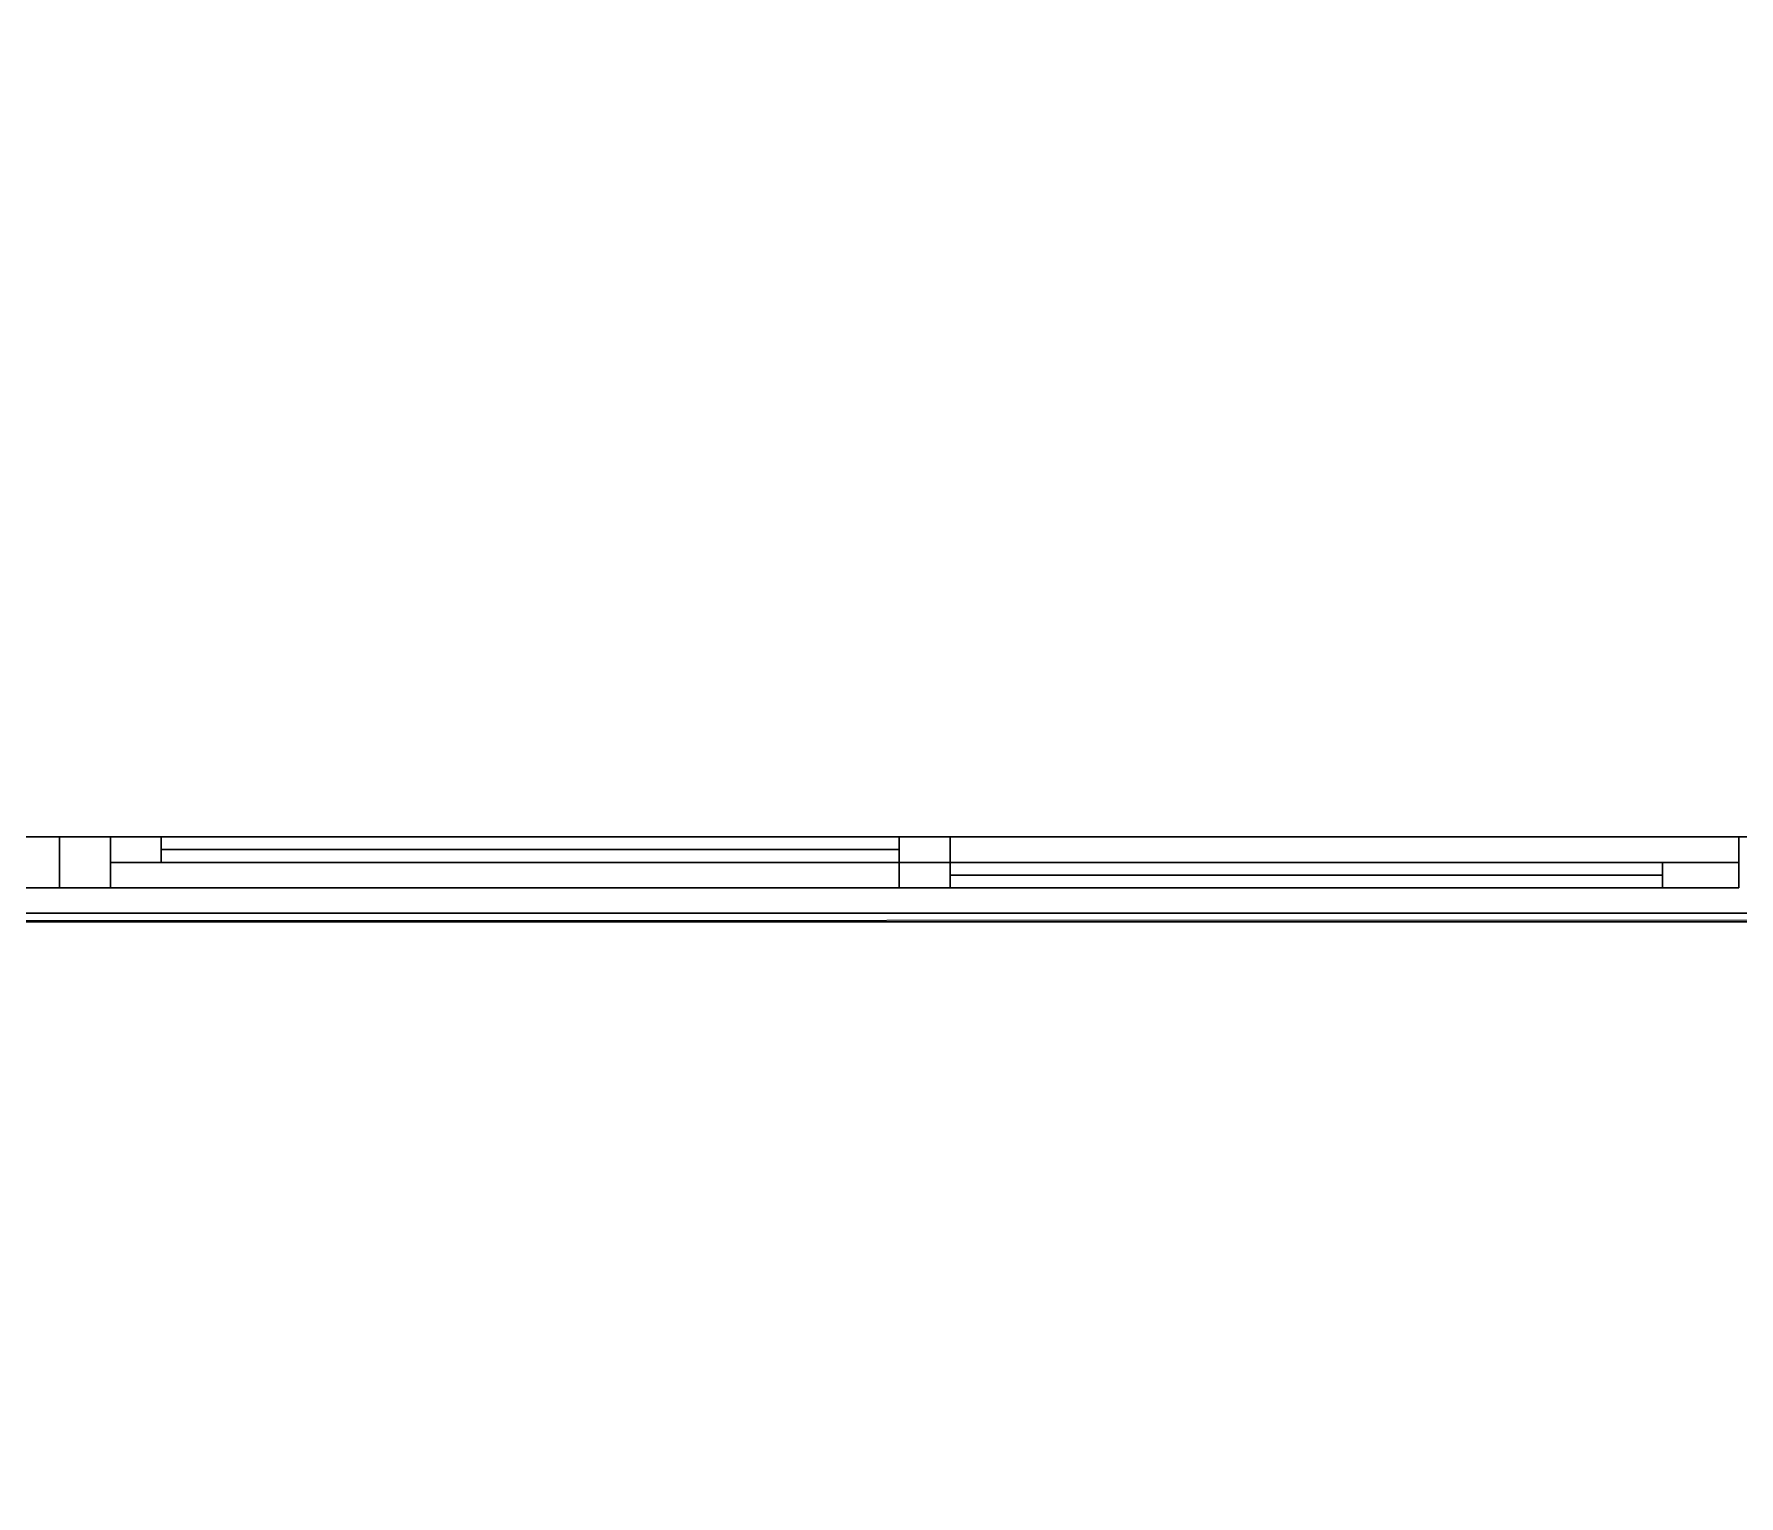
# Model space of a CAD drawing. Header units: metres. Extents: x 0 to 34.6, y -10.7 to 20.6.
# Drawn here: x 5.97 to 7.98, y 1.723 to 3.446 of the extents above; entities that cross this region are included whole.
import ezdxf

# ---------------------------------------------------------------- set-up
doc = ezdxf.new("R2010")
doc.units = ezdxf.units.M
doc.header["$MEASUREMENT"] = 0
doc.layers.get('0').update_dxf_attribs({"linetype": 'CONTINUOUS'})
doc.layers.add('PYDXF', color=90, linetype='CONTINUOUS')

msp = doc.modelspace()

# ---------------------------------------------------------------- linework, layer by layer
for points in [[(4, 2.5, 0.1), (10, 2.5, 0.1), (10, 2.5, 0.1), (4, 2.5, 0.1)], [(5.94, 2.44, 0.1), (5.94, 2.5, 0.1), (6, 2.5, 0.1), (6, 2.44, 0.1)], [(6, 2.5, 0.1), (5.94, 2.5, 0.1), (5.94, 2.5, 0.1), (6, 2.5, 0.1)], [(6, 2.5, 0.1), (5.94, 2.5, 0.1), (5.94, 2.5, 0.1), (6, 2.5, 0.1)], [(6, 2.5, 0.1), (5.94, 2.5, 0.1), (5.94, 2.5, 0.1), (6, 2.5, 0.1)], [(5.94, 2.44, 0.1), (6, 2.44, 0.1), (6, 2.5, 0.1), (5.94, 2.5, 0.1)], [(6, 2.5, 0.1), (6, 2.44, 0.1), (6.06, 2.44, 0.1), (6.06, 2.5, 0.1)], [(6, 2.44, 0.1), (6, 2.5, 0.1), (6, 2.5, 0.1), (6, 2.44, 0.1)], [(6, 2.5, 0.1), (6.06, 2.5, 0.1), (6.06, 2.5, 0.1), (6, 2.5, 0.1)], [(6, 2.5, 0.1), (6.06, 2.5, 0.1), (6.06, 2.44, 0.1), (6, 2.44, 0.1)], [(6, 2.44, 0.1), (6, 2.44, 0.1), (6, 2.5, 0.1)], [(6, 2.5, 0.1), (6, 2.5, 0.1), (6.06, 2.5, 0.1)], [(6, 2.44, 0.1), (6, 2.44, 0.1), (6, 2.5, 0.1)], [(6, 2.5, 0.1), (6, 2.5, 0.1), (6.06, 2.5, 0.1)], [(6, 2.44, 0.1), (6, 2.5, 0.1), (6, 2.5, 0.1), (6, 2.44, 0.1)], [(6, 2.44, 0.1), (6, 2.5, 0.1), (6, 2.5, 0.1), (6, 2.44, 0.1)], [(6, 2.44, 0.1), (6, 2.5, 0.1), (6, 2.5, 0.1), (6, 2.44, 0.1)], [(6.06, 2.5, 0.1), (6.06, 2.44, 0.1), (6.06, 2.44, 0.1), (6.06, 2.5, 0.1)], [(6.06, 2.44, 0.1), (6.06, 2.5, 0.1), (7.98, 2.5, 0.1), (7.98, 2.44, 0.1)], [(6.12, 2.5, 0.1), (6.06, 2.5, 0.1), (6.06, 2.5, 0.1), (6.12, 2.5, 0.1)], [(6.06, 2.44, 0.1), (7.98, 2.44, 0.1), (7.98, 2.5, 0.1), (6.06, 2.5, 0.1)], [(6.06, 2.5, 0.1), (6.06, 2.5, 0.1), (7.98, 2.5, 0.1)], [(6.06, 2.5, 0.1), (6.06, 2.5, 0.1), (6.06, 2.44, 0.1)], [(6.12, 2.5, 0.1), (6.06, 2.5, 0.1), (6.06, 2.5, 0.1), (6.12, 2.5, 0.1)], [(6.12, 2.5, 0.1), (6.06, 2.5, 0.1), (6.06, 2.5, 0.1), (6.12, 2.5, 0.1)], [(6.12, 2.5, 0.1), (6.06, 2.5, 0.1), (6.06, 2.47, 0.1), (6.12, 2.47, 0.1)], [(6.06, 2.5, 0.1), (6.06, 2.5, 0.1), (6.06, 2.47, 0.1)], [(6.06, 2.5, 0.1), (6.06, 2.5, 0.1), (6.06, 2.47, 0.1)], [(6.06, 2.5, 0.1), (6.06, 2.5, 0.1), (6.06, 2.47, 0.1)], [(6.06, 2.5, 0.1), (6.12, 2.5, 0.1), (6.12, 2.47, 0.1), (6.06, 2.47, 0.1)], [(6.99, 2.5, 0.1), (6.12, 2.5, 0.1), (6.12, 2.5, 0.1), (6.99, 2.5, 0.1)], [(6.99, 2.5, 0.1), (6.12, 2.5, 0.1), (6.12, 2.5, 0.1), (6.99, 2.5, 0.1)], [(6.12, 2.5, 0.1), (6.99, 2.5, 0.1), (6.99, 2.47, 0.1), (6.12, 2.47, 0.1)], [(6.12, 2.5, 0.1), (6.12, 2.5, 0.1), (6.12, 2.47, 0.1)], [(6.99, 2.5, 0.1), (6.12, 2.5, 0.1), (6.12, 2.47, 0.1), (6.99, 2.47, 0.1)], [(6.99, 2.5, 0.1), (6.12, 2.5, 0.1), (6.12, 2.47, 0.1), (6.99, 2.47, 0.1)], [(6.12, 2.5, 0.1), (6.99, 2.5, 0.1), (6.99, 2.47, 0.1), (6.12, 2.47, 0.1)], [(7.05, 2.5, 0.1), (6.99, 2.5, 0.1), (6.99, 2.5, 0.1), (7.05, 2.5, 0.1)], [(7.05, 2.5, 0.1), (6.99, 2.5, 0.1), (6.99, 2.5, 0.1), (7.05, 2.5, 0.1)], [(7.05, 2.5, 0.1), (6.99, 2.5, 0.1), (6.99, 2.5, 0.1), (7.05, 2.5, 0.1)], [(6.99, 2.5, 0.1), (6.99, 2.5, 0.1), (6.99, 2.47, 0.1)], [(7.05, 2.5, 0.1), (6.99, 2.5, 0.1), (6.99, 2.47, 0.1), (7.05, 2.47, 0.1)], [(6.99, 2.5, 0.1), (7.05, 2.5, 0.1), (7.05, 2.47, 0.1), (6.99, 2.47, 0.1)], [(7.05, 2.5, 0.1), (7.05, 2.5, 0.1), (7.05, 2.47, 0.1)], [(7.05, 2.5, 0.1), (7.05, 2.5, 0.1), (7.05, 2.47, 0.1)], [(7.05, 2.5, 0.1), (7.05, 2.5, 0.1), (7.05, 2.47, 0.1)], [(6.99, 2.485, 0.1), (6.99, 2.485, 0.1), (6.12, 2.485, 0.1)], [(6.12, 2.47, 0.1), (6.12, 2.47, 0.1), (6.06, 2.47, 0.1)], [(6.12, 2.47, 0.1), (6.12, 2.47, 0.1), (6.06, 2.47, 0.1)], [(6.12, 2.47, 0.1), (6.12, 2.47, 0.1), (6.06, 2.47, 0.1)], [(6.99, 2.47, 0.1), (6.99, 2.47, 0.1), (6.12, 2.47, 0.1)], [(6.99, 2.47, 0.1), (6.99, 2.47, 0.1), (6.12, 2.47, 0.1)], [(7.05, 2.47, 0.1), (7.05, 2.47, 0.1), (6.99, 2.47, 0.1)], [(7.05, 2.47, 0.1), (7.05, 2.47, 0.1), (6.99, 2.47, 0.1)], [(7.05, 2.47, 0.1), (7.05, 2.47, 0.1), (6.99, 2.47, 0.1)], [(7.05, 2.47, 0.1), (6.99, 2.47, 0.1), (6.99, 2.47, 0.1), (7.05, 2.47, 0.1)], [(7.05, 2.47, 0.1), (6.99, 2.47, 0.1), (6.99, 2.47, 0.1), (7.05, 2.47, 0.1)], [(7.05, 2.47, 0.1), (6.99, 2.47, 0.1), (6.99, 2.47, 0.1), (7.05, 2.47, 0.1)], [(7.05, 2.47, 0.1), (6.99, 2.47, 0.1), (6.99, 2.44, 0.1), (7.05, 2.44, 0.1)], [(6.99, 2.47, 0.1), (6.99, 2.47, 0.1), (6.99, 2.44, 0.1)], [(6.99, 2.47, 0.1), (6.99, 2.47, 0.1), (6.99, 2.44, 0.1)], [(6.99, 2.47, 0.1), (6.99, 2.47, 0.1), (6.99, 2.44, 0.1)], [(6.99, 2.47, 0.1), (7.05, 2.47, 0.1), (7.05, 2.44, 0.1), (6.99, 2.44, 0.1)], [(7.89, 2.47, 0.1), (7.05, 2.47, 0.1), (7.05, 2.47, 0.1), (7.89, 2.47, 0.1)], [(7.89, 2.47, 0.1), (7.05, 2.47, 0.1), (7.05, 2.47, 0.1), (7.89, 2.47, 0.1)], [(7.05, 2.47, 0.1), (7.89, 2.47, 0.1), (7.89, 2.44, 0.1), (7.05, 2.44, 0.1)], [(7.05, 2.47, 0.1), (7.05, 2.47, 0.1), (7.05, 2.44, 0.1)], [(7.89, 2.47, 0.1), (7.05, 2.47, 0.1), (7.05, 2.44, 0.1), (7.89, 2.44, 0.1)], [(7.89, 2.47, 0.1), (7.05, 2.47, 0.1), (7.05, 2.44, 0.1), (7.89, 2.44, 0.1)], [(7.05, 2.47, 0.1), (7.89, 2.47, 0.1), (7.89, 2.44, 0.1), (7.05, 2.44, 0.1)], [(7.89, 2.455, 0.1), (7.89, 2.455, 0.1), (7.05, 2.455, 0.1)], [(7.98, 2.47, 0.1), (7.89, 2.47, 0.1), (7.89, 2.47, 0.1), (7.98, 2.47, 0.1)], [(7.98, 2.47, 0.1), (7.89, 2.47, 0.1), (7.89, 2.47, 0.1), (7.98, 2.47, 0.1)], [(7.98, 2.47, 0.1), (7.89, 2.47, 0.1), (7.89, 2.47, 0.1), (7.98, 2.47, 0.1)], [(7.89, 2.47, 0.1), (7.89, 2.47, 0.1), (7.89, 2.44, 0.1)], [(7.98, 2.47, 0.1), (7.89, 2.47, 0.1), (7.89, 2.44, 0.1), (7.98, 2.44, 0.1)], [(7.89, 2.47, 0.1), (7.98, 2.47, 0.1), (7.98, 2.44, 0.1), (7.89, 2.44, 0.1)], [(7.98, 2.47, 0.1), (7.98, 2.47, 0.1), (7.98, 2.44, 0.1)], [(7.98, 2.47, 0.1), (7.98, 2.47, 0.1), (7.98, 2.44, 0.1)], [(7.98, 2.47, 0.1), (7.98, 2.47, 0.1), (7.98, 2.44, 0.1)], [(5.94, 2.44, 0.1), (6, 2.44, 0.1), (6, 2.44, 0.1), (5.94, 2.44, 0.1)], [(5.94, 2.44, 0.1), (6, 2.44, 0.1), (6, 2.44, 0.1), (5.94, 2.44, 0.1)], [(5.94, 2.44, 0.1), (6, 2.44, 0.1), (6, 2.44, 0.1), (5.94, 2.44, 0.1)], [(6.06, 2.44, 0.1), (6, 2.44, 0.1), (6, 2.44, 0.1), (6.06, 2.44, 0.1)], [(6.06, 2.44, 0.1), (6.06, 2.44, 0.1), (6, 2.44, 0.1)], [(6.06, 2.44, 0.1), (6.06, 2.44, 0.1), (6, 2.44, 0.1)], [(7.98, 2.44, 0.1), (7.98, 2.44, 0.1), (6.06, 2.44, 0.1)], [(7.05, 2.44, 0.1), (7.05, 2.44, 0.1), (6.99, 2.44, 0.1)], [(7.05, 2.44, 0.1), (7.05, 2.44, 0.1), (6.99, 2.44, 0.1)], [(7.05, 2.44, 0.1), (7.05, 2.44, 0.1), (6.99, 2.44, 0.1)], [(7.89, 2.44, 0.1), (7.89, 2.44, 0.1), (7.05, 2.44, 0.1)], [(7.89, 2.44, 0.1), (7.89, 2.44, 0.1), (7.05, 2.44, 0.1)], [(7.98, 2.44, 0.1), (7.98, 2.44, 0.1), (7.89, 2.44, 0.1)], [(7.98, 2.44, 0.1), (7.98, 2.44, 0.1), (7.89, 2.44, 0.1)], [(7.98, 2.44, 0.1), (7.98, 2.44, 0.1), (7.89, 2.44, 0.1)], [(1.9, 2.4, 2.55), (29.75, 2.4, 2.55), (29.76, 2.41, 2.55), (1.91, 2.41, 2.55)], [(29.75, 2.4, 2.55), (1.9, 2.4, 2.55), (1.91, 2.41, 2.55), (29.76, 2.41, 2.55)], [(1.9, 2.4, 2.55), (29.75, 2.4, 2.55), (29.75, 2.4, 2.55), (1.9, 2.4, 2.55)], [(1.9, 2.4, 0.1), (1.9, 2.4, 0.1), (29.75, 2.4, 0.1)], [(1.91, 2.41, 2.55), (29.76, 2.41, 2.55), (29.76, 2.41, 2.55), (1.91, 2.41, 2.55)]]:
    msp.add_3dface(points)
at = {"layer": 'PYDXF', "linetype": 'Continuous', "elevation": 0.1}
for points in [[(2, 2.5), (2, 8.2), (8.2981, 8.2), (8.2981, 6.5045), (8.2981, 2.5)], [(29.76, 2.41), (29.76, 0.29), (0.24, 0.29), (0.24, 7.3622), (1.91, 7.3622), (1.9, 2.4)]]:
    msp.add_lwpolyline(points, close=True, dxfattribs=at)

doc.saveas('drawing.dxf')
